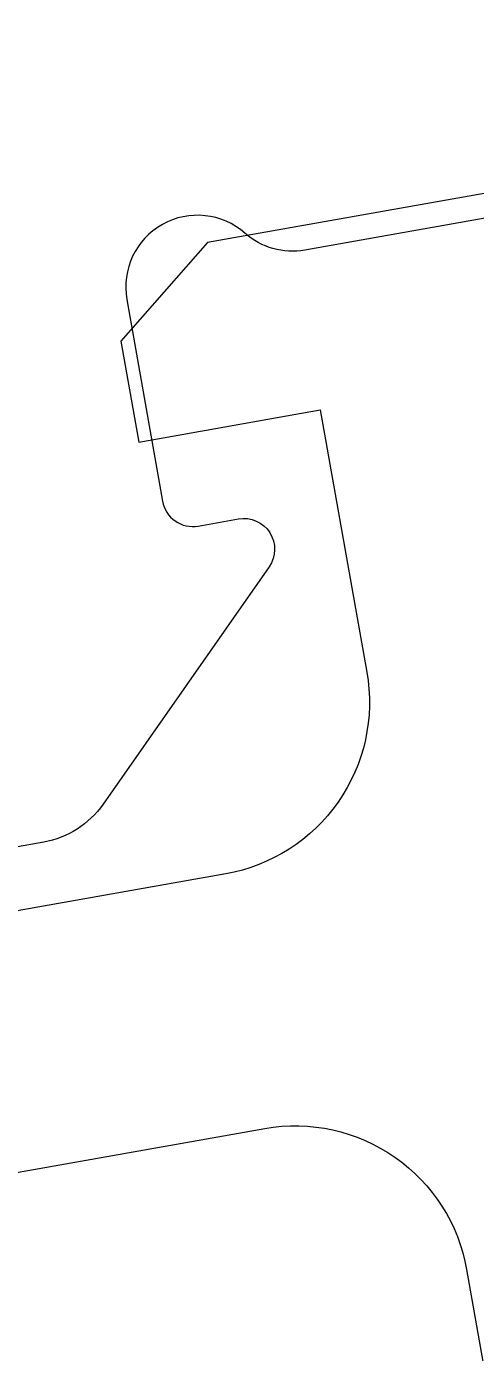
# Model space of a CAD drawing. Header units: millimetres. Extents: x -13407 to 8062823, y -2611 to 109271.
# Drawn here: x 15273.59 to 15276.26, y 50708.68 to 50716.58 of the extents above; entities that cross this region are included whole.
import ezdxf
from ezdxf import colors
from ezdxf.entities.mleader import LeaderData, LeaderLine
from ezdxf.math import Vec2, Vec3

# ---------------------------------------------------------------- set-up
doc = ezdxf.new("R2010")
doc.units = ezdxf.units.MM
for name, color, linetype, lineweight in [('АР_Отметки', 250, 'Continuous', 15), ('АР_Размеры', 175, 'Continuous', 9), ('АР_Сущ Несущая стена', 202, 'Continuous', 30)]:
    doc.layers.add(name, color=color, linetype=linetype, lineweight=lineweight)
doc.styles.add('ISOCPEUR', font='isocpeur.ttf', dxfattribs={"width": 0.7})

# ---------------------------------------------------------------- blocks, each defined once
blk = doc.blocks.new('_DotSmall')
at = {"color": 0, "linetype": 'ByBlock', "const_width": 0.5}
blk.add_lwpolyline([(-0.0625, 0, 1), (0.0625, 0, 1)], format="xyb", close=True, dxfattribs=at)

msp = doc.modelspace()

# ---------------------------------------------------------------- linework, layer by layer
at = {"layer": 'АР_Размеры', "color": 5, "lineweight": 0, "ltscale": 100, "transparency": 33554687}
for points in [[(15279.8749, 50720.3514, 0.164997), (15279.2893, 50716.5186), (15279.3105, 50716.3985, -0.414304), (15278.9648, 50715.9038), (15275.2433, 50715.2442, -0.228696), (15274.8862, 50715.3447, 0.319049), (15274.3948, 50715.3971, 0.319002), (15274.1834, 50714.9505), (15274.3962, 50713.75, 0.4144), (15274.6082, 50713.6018), (15274.8483, 50713.6443, -0.668339), (15275.0301, 50713.3595), (15274.0424, 50711.9462, -0.198883), (15273.6884, 50711.7203), (15269.6067, 50710.9968, -0.198883)], [(15279.8749, 50720.3514, 0.164997), (15279.2893, 50716.5186), (15279.3105, 50716.3985, -0.414304), (15278.9648, 50715.9038), (15275.2433, 50715.2442, -0.228696), (15274.8862, 50715.3447, 0.319049), (15274.3948, 50715.3971, 0.319002), (15274.1834, 50714.9505), (15274.3962, 50713.75, 0.4144), (15274.6082, 50713.6018), (15274.8483, 50713.6443, -0.668339), (15275.0301, 50713.3595), (15274.0424, 50711.9462, -0.198883), (15273.6884, 50711.7203), (15269.6067, 50710.9968, -0.198883)], [(15279.8749, 50720.3514, 0.164997), (15279.2893, 50716.5186), (15279.3105, 50716.3985, -0.414304), (15278.9648, 50715.9038), (15275.2433, 50715.2442, -0.228696), (15274.8862, 50715.3447, 0.319049), (15274.3948, 50715.3971, 0.319002), (15274.1834, 50714.9505), (15274.3962, 50713.75, 0.4144), (15274.6082, 50713.6018), (15274.8483, 50713.6443, -0.668339), (15275.0301, 50713.3595), (15274.0424, 50711.9462, -0.198883), (15273.6884, 50711.7203), (15269.6067, 50710.9968, -0.198883)], [(15279.8749, 50720.3514, 0.164997), (15279.2893, 50716.5186), (15279.3105, 50716.3985, -0.414304), (15278.9648, 50715.9038), (15275.2433, 50715.2442, -0.228696), (15274.8862, 50715.3447, 0.319049), (15274.3948, 50715.3971, 0.319002), (15274.1834, 50714.9505), (15274.3962, 50713.75, 0.4144), (15274.6082, 50713.6018), (15274.8483, 50713.6443, -0.668339), (15275.0301, 50713.3595), (15274.0424, 50711.9462, -0.198883), (15273.6884, 50711.7203), (15269.6067, 50710.9968, -0.198883)], [(15279.8749, 50720.3514, 0.164997), (15279.2893, 50716.5186), (15279.3105, 50716.3985, -0.414304), (15278.9648, 50715.9038), (15275.2433, 50715.2442, -0.228696), (15274.8862, 50715.3447, 0.319049), (15274.3948, 50715.3971, 0.319002), (15274.1834, 50714.9505), (15274.3962, 50713.75, 0.4144), (15274.6082, 50713.6018), (15274.8483, 50713.6443, -0.668339), (15275.0301, 50713.3595), (15274.0424, 50711.9462, -0.198883), (15273.6884, 50711.7203), (15269.6067, 50710.9968, -0.198883)], [(15279.8749, 50720.3514, 0.164997), (15279.2893, 50716.5186), (15279.3105, 50716.3985, -0.414304), (15278.9648, 50715.9038), (15275.2433, 50715.2442, -0.228696), (15274.8862, 50715.3447, 0.319049), (15274.3948, 50715.3971, 0.319002), (15274.1834, 50714.9505), (15274.3962, 50713.75, 0.4144), (15274.6082, 50713.6018), (15274.8483, 50713.6443, -0.668339), (15275.0301, 50713.3595), (15274.0424, 50711.9462, -0.198883), (15273.6884, 50711.7203), (15269.6067, 50710.9968, -0.198883)], [(15279.8749, 50720.3514, 0.164997), (15279.2893, 50716.5186), (15279.3105, 50716.3985, -0.414304), (15278.9648, 50715.9038), (15275.2433, 50715.2442, -0.228696), (15274.8862, 50715.3447, 0.319049), (15274.3948, 50715.3971, 0.319002), (15274.1834, 50714.9505), (15274.3962, 50713.75, 0.4144), (15274.6082, 50713.6018), (15274.8483, 50713.6443, -0.668339), (15275.0301, 50713.3595), (15274.0424, 50711.9462, -0.198883), (15273.6884, 50711.7203), (15269.6067, 50710.9968, -0.198883)], [(15279.8749, 50720.3514, 0.164997), (15279.2893, 50716.5186), (15279.3105, 50716.3985, -0.414304), (15278.9648, 50715.9038), (15275.2433, 50715.2442, -0.228696), (15274.8862, 50715.3447, 0.319049), (15274.3948, 50715.3971, 0.319002), (15274.1834, 50714.9505), (15274.3962, 50713.75, 0.4144), (15274.6082, 50713.6018), (15274.8483, 50713.6443, -0.668339), (15275.0301, 50713.3595), (15274.0424, 50711.9462, -0.198883), (15273.6884, 50711.7203), (15269.6067, 50710.9968, -0.198883)], [(15279.8749, 50720.3514, 0.164997), (15279.2893, 50716.5186), (15279.3105, 50716.3985, -0.414304), (15278.9648, 50715.9038), (15275.2433, 50715.2442, -0.228696), (15274.8862, 50715.3447, 0.319049), (15274.3948, 50715.3971, 0.319002), (15274.1834, 50714.9505), (15274.3962, 50713.75, 0.4144), (15274.6082, 50713.6018), (15274.8483, 50713.6443, -0.668339), (15275.0301, 50713.3595), (15274.0424, 50711.9462, -0.198883), (15273.6884, 50711.7203), (15269.6067, 50710.9968, -0.198883)], [(15279.8749, 50720.3514, 0.164997), (15279.2893, 50716.5186), (15279.3105, 50716.3985, -0.414304), (15278.9648, 50715.9038), (15275.2433, 50715.2442, -0.228696), (15274.8862, 50715.3447, 0.319049), (15274.3948, 50715.3971, 0.319002), (15274.1834, 50714.9505), (15274.3962, 50713.75, 0.4144), (15274.6082, 50713.6018), (15274.8483, 50713.6443, -0.668339), (15275.0301, 50713.3595), (15274.0424, 50711.9462, -0.198883), (15273.6884, 50711.7203), (15269.6067, 50710.9968, -0.198883)], [(15279.8749, 50720.3514, 0.164997), (15279.2893, 50716.5186), (15279.3105, 50716.3985, -0.414304), (15278.9648, 50715.9038), (15275.2433, 50715.2442, -0.228696), (15274.8862, 50715.3447, 0.319049), (15274.3948, 50715.3971, 0.319002), (15274.1834, 50714.9505), (15274.3962, 50713.75, 0.4144), (15274.6082, 50713.6018), (15274.8483, 50713.6443, -0.668339), (15275.0301, 50713.3595), (15274.0424, 50711.9462, -0.198883), (15273.6884, 50711.7203), (15269.6067, 50710.9968, -0.198883)], [(15279.8749, 50720.3514, 0.164997), (15279.2893, 50716.5186), (15279.3105, 50716.3985, -0.414304), (15278.9648, 50715.9038), (15275.2433, 50715.2442, -0.228696), (15274.8862, 50715.3447, 0.319049), (15274.3948, 50715.3971, 0.319002), (15274.1834, 50714.9505), (15274.3962, 50713.75, 0.4144), (15274.6082, 50713.6018), (15274.8483, 50713.6443, -0.668339), (15275.0301, 50713.3595), (15274.0424, 50711.9462, -0.198883), (15273.6884, 50711.7203), (15269.6067, 50710.9968, -0.198883)], [(15279.8749, 50720.3514, 0.164997), (15279.2893, 50716.5186), (15279.3105, 50716.3985, -0.414304), (15278.9648, 50715.9038), (15275.2433, 50715.2442, -0.228696), (15274.8862, 50715.3447, 0.319049), (15274.3948, 50715.3971, 0.319002), (15274.1834, 50714.9505), (15274.3962, 50713.75, 0.4144), (15274.6082, 50713.6018), (15274.8483, 50713.6443, -0.668339), (15275.0301, 50713.3595), (15274.0424, 50711.9462, -0.198883), (15273.6884, 50711.7203), (15269.6067, 50710.9968, -0.198883)], [(15279.8749, 50720.3514, 0.164997), (15279.2893, 50716.5186), (15279.3105, 50716.3985, -0.414304), (15278.9648, 50715.9038), (15275.2433, 50715.2442, -0.228696), (15274.8862, 50715.3447, 0.319049), (15274.3948, 50715.3971, 0.319002), (15274.1834, 50714.9505), (15274.3962, 50713.75, 0.4144), (15274.6082, 50713.6018), (15274.8483, 50713.6443, -0.668339), (15275.0301, 50713.3595), (15274.0424, 50711.9462, -0.198883), (15273.6884, 50711.7203), (15269.6067, 50710.9968, -0.198883)], [(15279.8749, 50720.3514, 0.164997), (15279.2893, 50716.5186), (15279.3105, 50716.3985, -0.414304), (15278.9648, 50715.9038), (15275.2433, 50715.2442, -0.228696), (15274.8862, 50715.3447, 0.319049), (15274.3948, 50715.3971, 0.319002), (15274.1834, 50714.9505), (15274.3962, 50713.75, 0.4144), (15274.6082, 50713.6018), (15274.8483, 50713.6443, -0.668339), (15275.0301, 50713.3595), (15274.0424, 50711.9462, -0.198883), (15273.6884, 50711.7203), (15269.6067, 50710.9968, -0.198883)], [(15279.8749, 50720.3514, 0.164997), (15279.2893, 50716.5186), (15279.3105, 50716.3985, -0.414304), (15278.9648, 50715.9038), (15275.2433, 50715.2442, -0.228696), (15274.8862, 50715.3447, 0.319049), (15274.3948, 50715.3971, 0.319002), (15274.1834, 50714.9505), (15274.3962, 50713.75, 0.4144), (15274.6082, 50713.6018), (15274.8483, 50713.6443, -0.668339), (15275.0301, 50713.3595), (15274.0424, 50711.9462, -0.198883), (15273.6884, 50711.7203), (15269.6067, 50710.9968, -0.198883)], [(15279.8749, 50720.3514, 0.164997), (15279.2893, 50716.5186), (15279.3105, 50716.3985, -0.414304), (15278.9648, 50715.9038), (15275.2433, 50715.2442, -0.228696), (15274.8862, 50715.3447, 0.319049), (15274.3948, 50715.3971, 0.319002), (15274.1834, 50714.9505), (15274.3962, 50713.75, 0.4144), (15274.6082, 50713.6018), (15274.8483, 50713.6443, -0.668339), (15275.0301, 50713.3595), (15274.0424, 50711.9462, -0.198883), (15273.6884, 50711.7203), (15269.6067, 50710.9968, -0.198883)], [(15279.8749, 50720.3514, 0.164997), (15279.2893, 50716.5186), (15279.3105, 50716.3985, -0.414304), (15278.9648, 50715.9038), (15275.2433, 50715.2442, -0.228696), (15274.8862, 50715.3447, 0.319049), (15274.3948, 50715.3971, 0.319002), (15274.1834, 50714.9505), (15274.3962, 50713.75, 0.4144), (15274.6082, 50713.6018), (15274.8483, 50713.6443, -0.668339), (15275.0301, 50713.3595), (15274.0424, 50711.9462, -0.198883), (15273.6884, 50711.7203), (15269.6067, 50710.9968, -0.198883)], [(15279.8749, 50720.3514, 0.164997), (15279.2893, 50716.5186), (15279.3105, 50716.3985, -0.414304), (15278.9648, 50715.9038), (15275.2433, 50715.2442, -0.228696), (15274.8862, 50715.3447, 0.319049), (15274.3948, 50715.3971, 0.319002), (15274.1834, 50714.9505), (15274.3962, 50713.75, 0.4144), (15274.6082, 50713.6018), (15274.8483, 50713.6443, -0.668339), (15275.0301, 50713.3595), (15274.0424, 50711.9462, -0.198883), (15273.6884, 50711.7203), (15269.6067, 50710.9968, -0.198883)], [(15279.8749, 50720.3514, 0.164997), (15279.2893, 50716.5186), (15279.3105, 50716.3985, -0.414304), (15278.9648, 50715.9038), (15275.2433, 50715.2442, -0.228696), (15274.8862, 50715.3447, 0.319049), (15274.3948, 50715.3971, 0.319002), (15274.1834, 50714.9505), (15274.3962, 50713.75, 0.4144), (15274.6082, 50713.6018), (15274.8483, 50713.6443, -0.668339), (15275.0301, 50713.3595), (15274.0424, 50711.9462, -0.198883), (15273.6884, 50711.7203), (15269.6067, 50710.9968, -0.198883)], [(15279.8749, 50720.3514, 0.164997), (15279.2893, 50716.5186), (15279.3105, 50716.3985, -0.414304), (15278.9648, 50715.9038), (15275.2433, 50715.2442, -0.228696), (15274.8862, 50715.3447, 0.319049), (15274.3948, 50715.3971, 0.319002), (15274.1834, 50714.9505), (15274.3962, 50713.75, 0.4144), (15274.6082, 50713.6018), (15274.8483, 50713.6443, -0.668339), (15275.0301, 50713.3595), (15274.0424, 50711.9462, -0.198883), (15273.6884, 50711.7203), (15269.6067, 50710.9968, -0.198883)], [(15279.8749, 50720.3514, 0.164997), (15279.2893, 50716.5186), (15279.3105, 50716.3985, -0.414304), (15278.9648, 50715.9038), (15275.2433, 50715.2442, -0.228696), (15274.8862, 50715.3447, 0.319049), (15274.3948, 50715.3971, 0.319002), (15274.1834, 50714.9505), (15274.3962, 50713.75, 0.4144), (15274.6082, 50713.6018), (15274.8483, 50713.6443, -0.668339), (15275.0301, 50713.3595), (15274.0424, 50711.9462, -0.198883), (15273.6884, 50711.7203), (15269.6067, 50710.9968, -0.198883)], [(15279.8749, 50720.3514, 0.164997), (15279.2893, 50716.5186), (15279.3105, 50716.3985, -0.414304), (15278.9648, 50715.9038), (15275.2433, 50715.2442, -0.228696), (15274.8862, 50715.3447, 0.319049), (15274.3948, 50715.3971, 0.319002), (15274.1834, 50714.9505), (15274.3962, 50713.75, 0.4144), (15274.6082, 50713.6018), (15274.8483, 50713.6443, -0.668339), (15275.0301, 50713.3595), (15274.0424, 50711.9462, -0.198883), (15273.6884, 50711.7203), (15269.6067, 50710.9968, -0.198883)], [(15279.8749, 50720.3514, 0.164997), (15279.2893, 50716.5186), (15279.3105, 50716.3985, -0.414304), (15278.9648, 50715.9038), (15275.2433, 50715.2442, -0.228696), (15274.8862, 50715.3447, 0.319049), (15274.3948, 50715.3971, 0.319002), (15274.1834, 50714.9505), (15274.3962, 50713.75, 0.4144), (15274.6082, 50713.6018), (15274.8483, 50713.6443, -0.668339), (15275.0301, 50713.3595), (15274.0424, 50711.9462, -0.198883), (15273.6884, 50711.7203), (15269.6067, 50710.9968, -0.198883)], [(15279.8749, 50720.3514, 0.164997), (15279.2893, 50716.5186), (15279.3105, 50716.3985, -0.414304), (15278.9648, 50715.9038), (15275.2433, 50715.2442, -0.228696), (15274.8862, 50715.3447, 0.319049), (15274.3948, 50715.3971, 0.319002), (15274.1834, 50714.9505), (15274.3962, 50713.75, 0.4144), (15274.6082, 50713.6018), (15274.8483, 50713.6443, -0.668339), (15275.0301, 50713.3595), (15274.0424, 50711.9462, -0.198883), (15273.6884, 50711.7203), (15269.6067, 50710.9968, -0.198883)], [(15279.8749, 50720.3514, 0.164997), (15279.2893, 50716.5186), (15279.3105, 50716.3985, -0.414304), (15278.9648, 50715.9038), (15275.2433, 50715.2442, -0.228696), (15274.8862, 50715.3447, 0.319049), (15274.3948, 50715.3971, 0.319002), (15274.1834, 50714.9505), (15274.3962, 50713.75, 0.4144), (15274.6082, 50713.6018), (15274.8483, 50713.6443, -0.668339), (15275.0301, 50713.3595), (15274.0424, 50711.9462, -0.198883), (15273.6884, 50711.7203), (15269.6067, 50710.9968, -0.198883)], [(15279.8749, 50720.3514, 0.164997), (15279.2893, 50716.5186), (15279.3105, 50716.3985, -0.414304), (15278.9648, 50715.9038), (15275.2433, 50715.2442, -0.228696), (15274.8862, 50715.3447, 0.319049), (15274.3948, 50715.3971, 0.319002), (15274.1834, 50714.9505), (15274.3962, 50713.75, 0.4144), (15274.6082, 50713.6018), (15274.8483, 50713.6443, -0.668339), (15275.0301, 50713.3595), (15274.0424, 50711.9462, -0.198883), (15273.6884, 50711.7203), (15269.6067, 50710.9968, -0.198883)], [(15279.8749, 50720.3514, 0.164997), (15279.2893, 50716.5186), (15279.3105, 50716.3985, -0.414304), (15278.9648, 50715.9038), (15275.2433, 50715.2442, -0.228696), (15274.8862, 50715.3447, 0.319049), (15274.3948, 50715.3971, 0.319002), (15274.1834, 50714.9505), (15274.3962, 50713.75, 0.4144), (15274.6082, 50713.6018), (15274.8483, 50713.6443, -0.668339), (15275.0301, 50713.3595), (15274.0424, 50711.9462, -0.198883), (15273.6884, 50711.7203), (15269.6067, 50710.9968, -0.198883)], [(15279.8749, 50720.3514, 0.164997), (15279.2893, 50716.5186), (15279.3105, 50716.3985, -0.414304), (15278.9648, 50715.9038), (15275.2433, 50715.2442, -0.228696), (15274.8862, 50715.3447, 0.319049), (15274.3948, 50715.3971, 0.319002), (15274.1834, 50714.9505), (15274.3962, 50713.75, 0.4144), (15274.6082, 50713.6018), (15274.8483, 50713.6443, -0.668339), (15275.0301, 50713.3595), (15274.0424, 50711.9462, -0.198883), (15273.6884, 50711.7203), (15269.6067, 50710.9968, -0.198883)], [(15279.8749, 50720.3514, 0.164997), (15279.2893, 50716.5186), (15279.3105, 50716.3985, -0.414304), (15278.9648, 50715.9038), (15275.2433, 50715.2442, -0.228696), (15274.8862, 50715.3447, 0.319049), (15274.3948, 50715.3971, 0.319002), (15274.1834, 50714.9505), (15274.3962, 50713.75, 0.4144), (15274.6082, 50713.6018), (15274.8483, 50713.6443, -0.668339), (15275.0301, 50713.3595), (15274.0424, 50711.9462, -0.198883), (15273.6884, 50711.7203), (15269.6067, 50710.9968, -0.198883)], [(15279.8749, 50720.3514, 0.164997), (15279.2893, 50716.5186), (15279.3105, 50716.3985, -0.414304), (15278.9648, 50715.9038), (15275.2433, 50715.2442, -0.228696), (15274.8862, 50715.3447, 0.319049), (15274.3948, 50715.3971, 0.319002), (15274.1834, 50714.9505), (15274.3962, 50713.75, 0.4144), (15274.6082, 50713.6018), (15274.8483, 50713.6443, -0.668339), (15275.0301, 50713.3595), (15274.0424, 50711.9462, -0.198883), (15273.6884, 50711.7203), (15269.6067, 50710.9968, -0.198883)], [(15279.8749, 50720.3514, 0.164997), (15279.2893, 50716.5186), (15279.3105, 50716.3985, -0.414304), (15278.9648, 50715.9038), (15275.2433, 50715.2442, -0.228696), (15274.8862, 50715.3447, 0.319049), (15274.3948, 50715.3971, 0.319002), (15274.1834, 50714.9505), (15274.3962, 50713.75, 0.4144), (15274.6082, 50713.6018), (15274.8483, 50713.6443, -0.668339), (15275.0301, 50713.3595), (15274.0424, 50711.9462, -0.198883), (15273.6884, 50711.7203), (15269.6067, 50710.9968, -0.198883)], [(15279.8749, 50720.3514, 0.164997), (15279.2893, 50716.5186), (15279.3105, 50716.3985, -0.414304), (15278.9648, 50715.9038), (15275.2433, 50715.2442, -0.228696), (15274.8862, 50715.3447, 0.319049), (15274.3948, 50715.3971, 0.319002), (15274.1834, 50714.9505), (15274.3962, 50713.75, 0.4144), (15274.6082, 50713.6018), (15274.8483, 50713.6443, -0.668339), (15275.0301, 50713.3595), (15274.0424, 50711.9462, -0.198883), (15273.6884, 50711.7203), (15269.6067, 50710.9968, -0.198883)], [(15279.8749, 50720.3514, 0.164997), (15279.2893, 50716.5186), (15279.3105, 50716.3985, -0.414304), (15278.9648, 50715.9038), (15275.2433, 50715.2442, -0.228696), (15274.8862, 50715.3447, 0.319049), (15274.3948, 50715.3971, 0.319002), (15274.1834, 50714.9505), (15274.3962, 50713.75, 0.4144), (15274.6082, 50713.6018), (15274.8483, 50713.6443, -0.668339), (15275.0301, 50713.3595), (15274.0424, 50711.9462, -0.198883), (15273.6884, 50711.7203), (15269.6067, 50710.9968, -0.198883)], [(15279.8749, 50720.3514, 0.164997), (15279.2893, 50716.5186), (15279.3105, 50716.3985, -0.414304), (15278.9648, 50715.9038), (15275.2433, 50715.2442, -0.228696), (15274.8862, 50715.3447, 0.319049), (15274.3948, 50715.3971, 0.319002), (15274.1834, 50714.9505), (15274.3962, 50713.75, 0.4144), (15274.6082, 50713.6018), (15274.8483, 50713.6443, -0.668339), (15275.0301, 50713.3595), (15274.0424, 50711.9462, -0.198883), (15273.6884, 50711.7203), (15269.6067, 50710.9968, -0.198883)], [(15279.8749, 50720.3514, 0.164997), (15279.2893, 50716.5186), (15279.3105, 50716.3985, -0.414304), (15278.9648, 50715.9038), (15275.2433, 50715.2442, -0.228696), (15274.8862, 50715.3447, 0.319049), (15274.3948, 50715.3971, 0.319002), (15274.1834, 50714.9505), (15274.3962, 50713.75, 0.4144), (15274.6082, 50713.6018), (15274.8483, 50713.6443, -0.668339), (15275.0301, 50713.3595), (15274.0424, 50711.9462, -0.198883), (15273.6884, 50711.7203), (15269.6067, 50710.9968, -0.198883)], [(15279.8749, 50720.3514, 0.164997), (15279.2893, 50716.5186), (15279.3105, 50716.3985, -0.414304), (15278.9648, 50715.9038), (15275.2433, 50715.2442, -0.228696), (15274.8862, 50715.3447, 0.319049), (15274.3948, 50715.3971, 0.319002), (15274.1834, 50714.9505), (15274.3962, 50713.75, 0.4144), (15274.6082, 50713.6018), (15274.8483, 50713.6443, -0.668339), (15275.0301, 50713.3595), (15274.0424, 50711.9462, -0.198883), (15273.6884, 50711.7203), (15269.6067, 50710.9968, -0.198883)], [(15279.8749, 50720.3514, 0.164997), (15279.2893, 50716.5186), (15279.3105, 50716.3985, -0.414304), (15278.9648, 50715.9038), (15275.2433, 50715.2442, -0.228696), (15274.8862, 50715.3447, 0.319049), (15274.3948, 50715.3971, 0.319002), (15274.1834, 50714.9505), (15274.3962, 50713.75, 0.4144), (15274.6082, 50713.6018), (15274.8483, 50713.6443, -0.668339), (15275.0301, 50713.3595), (15274.0424, 50711.9462, -0.198883), (15273.6884, 50711.7203), (15269.6067, 50710.9968, -0.198883)], [(15279.8749, 50720.3514, 0.164997), (15279.2893, 50716.5186), (15279.3105, 50716.3985, -0.414304), (15278.9648, 50715.9038), (15275.2433, 50715.2442, -0.228696), (15274.8862, 50715.3447, 0.319049), (15274.3948, 50715.3971, 0.319002), (15274.1834, 50714.9505), (15274.3962, 50713.75, 0.4144), (15274.6082, 50713.6018), (15274.8483, 50713.6443, -0.668339), (15275.0301, 50713.3595), (15274.0424, 50711.9462, -0.198883), (15273.6884, 50711.7203), (15269.6067, 50710.9968, -0.198883)], [(15279.8749, 50720.3514, 0.164997), (15279.2893, 50716.5186), (15279.3105, 50716.3985, -0.414304), (15278.9648, 50715.9038), (15275.2433, 50715.2442, -0.228696), (15274.8862, 50715.3447, 0.319049), (15274.3948, 50715.3971, 0.319002), (15274.1834, 50714.9505), (15274.3962, 50713.75, 0.4144), (15274.6082, 50713.6018), (15274.8483, 50713.6443, -0.668339), (15275.0301, 50713.3595), (15274.0424, 50711.9462, -0.198883), (15273.6884, 50711.7203), (15269.6067, 50710.9968, -0.198883)], [(15279.8749, 50720.3514, 0.164997), (15279.2893, 50716.5186), (15279.3105, 50716.3985, -0.414304), (15278.9648, 50715.9038), (15275.2433, 50715.2442, -0.228696), (15274.8862, 50715.3447, 0.319049), (15274.3948, 50715.3971, 0.319002), (15274.1834, 50714.9505), (15274.3962, 50713.75, 0.4144), (15274.6082, 50713.6018), (15274.8483, 50713.6443, -0.668339), (15275.0301, 50713.3595), (15274.0424, 50711.9462, -0.198883), (15273.6884, 50711.7203), (15269.6067, 50710.9968, -0.198883)], [(15279.8749, 50720.3514, 0.164997), (15279.2893, 50716.5186), (15279.3105, 50716.3985, -0.414304), (15278.9648, 50715.9038), (15275.2433, 50715.2442, -0.228696), (15274.8862, 50715.3447, 0.319049), (15274.3948, 50715.3971, 0.319002), (15274.1834, 50714.9505), (15274.3962, 50713.75, 0.4144), (15274.6082, 50713.6018), (15274.8483, 50713.6443, -0.668339), (15275.0301, 50713.3595), (15274.0424, 50711.9462, -0.198883), (15273.6884, 50711.7203), (15269.6067, 50710.9968, -0.198883)], [(15279.8749, 50720.3514, 0.164997), (15279.2893, 50716.5186), (15279.3105, 50716.3985, -0.414304), (15278.9648, 50715.9038), (15275.2433, 50715.2442, -0.228696), (15274.8862, 50715.3447, 0.319049), (15274.3948, 50715.3971, 0.319002), (15274.1834, 50714.9505), (15274.3962, 50713.75, 0.4144), (15274.6082, 50713.6018), (15274.8483, 50713.6443, -0.668339), (15275.0301, 50713.3595), (15274.0424, 50711.9462, -0.198883), (15273.6884, 50711.7203), (15269.6067, 50710.9968, -0.198883)], [(15279.8749, 50720.3514, 0.164997), (15279.2893, 50716.5186), (15279.3105, 50716.3985, -0.414304), (15278.9648, 50715.9038), (15275.2433, 50715.2442, -0.228696), (15274.8862, 50715.3447, 0.319049), (15274.3948, 50715.3971, 0.319002), (15274.1834, 50714.9505), (15274.3962, 50713.75, 0.4144), (15274.6082, 50713.6018), (15274.8483, 50713.6443, -0.668339), (15275.0301, 50713.3595), (15274.0424, 50711.9462, -0.198883), (15273.6884, 50711.7203), (15269.6067, 50710.9968, -0.198883)], [(15267.6815, 50708.7178), (15275.0046, 50710.0157, -0.414326), (15276.206, 50709.1761), (15276.8656, 50705.4545, 0.827043), (15277.9433, 50705.44), (15278.8368, 50710.1798, 0.249629), (15278.6908, 50710.6743), (15277.8003, 50711.5071, -0.267349), (15277.5407, 50712.5083), (15278.3719, 50715.5035, 0.551224), (15278.0249, 50715.8846), (15274.6634, 50715.2888), (15274.1483, 50714.7022), (15274.2546, 50714.1019), (15275.3351, 50714.2934), (15275.6117, 50712.7328, -0.414326), (15274.7721, 50711.5314), (15268.1693, 50710.3611, -0.414362)], [(15267.6815, 50708.7178), (15275.0046, 50710.0157, -0.414326), (15276.206, 50709.1761), (15276.8656, 50705.4545, 0.827043), (15277.9433, 50705.44), (15278.8368, 50710.1798, 0.249629), (15278.6908, 50710.6743), (15277.8003, 50711.5071, -0.267349), (15277.5407, 50712.5083), (15278.3719, 50715.5035, 0.551224), (15278.0249, 50715.8846), (15274.6634, 50715.2888), (15274.1483, 50714.7022), (15274.2546, 50714.1019), (15275.3351, 50714.2934), (15275.6117, 50712.7328, -0.414326), (15274.7721, 50711.5314), (15268.1693, 50710.3611, -0.414362)], [(15267.6815, 50708.7178), (15275.0046, 50710.0157, -0.414326), (15276.206, 50709.1761), (15276.8656, 50705.4545, 0.827043), (15277.9433, 50705.44), (15278.8368, 50710.1798, 0.249629), (15278.6908, 50710.6743), (15277.8003, 50711.5071, -0.267349), (15277.5407, 50712.5083), (15278.3719, 50715.5035, 0.551224), (15278.0249, 50715.8846), (15274.6634, 50715.2888), (15274.1483, 50714.7022), (15274.2546, 50714.1019), (15275.3351, 50714.2934), (15275.6117, 50712.7328, -0.414326), (15274.7721, 50711.5314), (15268.1693, 50710.3611, -0.414362)], [(15267.6815, 50708.7178), (15275.0046, 50710.0157, -0.414326), (15276.206, 50709.1761), (15276.8656, 50705.4545, 0.827043), (15277.9433, 50705.44), (15278.8368, 50710.1798, 0.249629), (15278.6908, 50710.6743), (15277.8003, 50711.5071, -0.267349), (15277.5407, 50712.5083), (15278.3719, 50715.5035, 0.551224), (15278.0249, 50715.8846), (15274.6634, 50715.2888), (15274.1483, 50714.7022), (15274.2546, 50714.1019), (15275.3351, 50714.2934), (15275.6117, 50712.7328, -0.414326), (15274.7721, 50711.5314), (15268.1693, 50710.3611, -0.414362)], [(15267.6815, 50708.7178), (15275.0046, 50710.0157, -0.414326), (15276.206, 50709.1761), (15276.8656, 50705.4545, 0.827043), (15277.9433, 50705.44), (15278.8368, 50710.1798, 0.249629), (15278.6908, 50710.6743), (15277.8003, 50711.5071, -0.267349), (15277.5407, 50712.5083), (15278.3719, 50715.5035, 0.551224), (15278.0249, 50715.8846), (15274.6634, 50715.2888), (15274.1483, 50714.7022), (15274.2546, 50714.1019), (15275.3351, 50714.2934), (15275.6117, 50712.7328, -0.414326), (15274.7721, 50711.5314), (15268.1693, 50710.3611, -0.414362)], [(15267.6815, 50708.7178), (15275.0046, 50710.0157, -0.414326), (15276.206, 50709.1761), (15276.8656, 50705.4545, 0.827043), (15277.9433, 50705.44), (15278.8368, 50710.1798, 0.249629), (15278.6908, 50710.6743), (15277.8003, 50711.5071, -0.267349), (15277.5407, 50712.5083), (15278.3719, 50715.5035, 0.551224), (15278.0249, 50715.8846), (15274.6634, 50715.2888), (15274.1483, 50714.7022), (15274.2546, 50714.1019), (15275.3351, 50714.2934), (15275.6117, 50712.7328, -0.414326), (15274.7721, 50711.5314), (15268.1693, 50710.3611, -0.414362)], [(15267.6815, 50708.7178), (15275.0046, 50710.0157, -0.414326), (15276.206, 50709.1761), (15276.8656, 50705.4545, 0.827043), (15277.9433, 50705.44), (15278.8368, 50710.1798, 0.249629), (15278.6908, 50710.6743), (15277.8003, 50711.5071, -0.267349), (15277.5407, 50712.5083), (15278.3719, 50715.5035, 0.551224), (15278.0249, 50715.8846), (15274.6634, 50715.2888), (15274.1483, 50714.7022), (15274.2546, 50714.1019), (15275.3351, 50714.2934), (15275.6117, 50712.7328, -0.414326), (15274.7721, 50711.5314), (15268.1693, 50710.3611, -0.414362)], [(15267.6815, 50708.7178), (15275.0046, 50710.0157, -0.414326), (15276.206, 50709.1761), (15276.8656, 50705.4545, 0.827043), (15277.9433, 50705.44), (15278.8368, 50710.1798, 0.249629), (15278.6908, 50710.6743), (15277.8003, 50711.5071, -0.267349), (15277.5407, 50712.5083), (15278.3719, 50715.5035, 0.551224), (15278.0249, 50715.8846), (15274.6634, 50715.2888), (15274.1483, 50714.7022), (15274.2546, 50714.1019), (15275.3351, 50714.2934), (15275.6117, 50712.7328, -0.414326), (15274.7721, 50711.5314), (15268.1693, 50710.3611, -0.414362)], [(15267.6815, 50708.7178), (15275.0046, 50710.0157, -0.414326), (15276.206, 50709.1761), (15276.8656, 50705.4545, 0.827043), (15277.9433, 50705.44), (15278.8368, 50710.1798, 0.249629), (15278.6908, 50710.6743), (15277.8003, 50711.5071, -0.267349), (15277.5407, 50712.5083), (15278.3719, 50715.5035, 0.551224), (15278.0249, 50715.8846), (15274.6634, 50715.2888), (15274.1483, 50714.7022), (15274.2546, 50714.1019), (15275.3351, 50714.2934), (15275.6117, 50712.7328, -0.414326), (15274.7721, 50711.5314), (15268.1693, 50710.3611, -0.414362)], [(15267.6815, 50708.7178), (15275.0046, 50710.0157, -0.414326), (15276.206, 50709.1761), (15276.8656, 50705.4545, 0.827043), (15277.9433, 50705.44), (15278.8368, 50710.1798, 0.249629), (15278.6908, 50710.6743), (15277.8003, 50711.5071, -0.267349), (15277.5407, 50712.5083), (15278.3719, 50715.5035, 0.551224), (15278.0249, 50715.8846), (15274.6634, 50715.2888), (15274.1483, 50714.7022), (15274.2546, 50714.1019), (15275.3351, 50714.2934), (15275.6117, 50712.7328, -0.414326), (15274.7721, 50711.5314), (15268.1693, 50710.3611, -0.414362)], [(15267.6815, 50708.7178), (15275.0046, 50710.0157, -0.414326), (15276.206, 50709.1761), (15276.8656, 50705.4545, 0.827043), (15277.9433, 50705.44), (15278.8368, 50710.1798, 0.249629), (15278.6908, 50710.6743), (15277.8003, 50711.5071, -0.267349), (15277.5407, 50712.5083), (15278.3719, 50715.5035, 0.551224), (15278.0249, 50715.8846), (15274.6634, 50715.2888), (15274.1483, 50714.7022), (15274.2546, 50714.1019), (15275.3351, 50714.2934), (15275.6117, 50712.7328, -0.414326), (15274.7721, 50711.5314), (15268.1693, 50710.3611, -0.414362)], [(15267.6815, 50708.7178), (15275.0046, 50710.0157, -0.414326), (15276.206, 50709.1761), (15276.8656, 50705.4545, 0.827043), (15277.9433, 50705.44), (15278.8368, 50710.1798, 0.249629), (15278.6908, 50710.6743), (15277.8003, 50711.5071, -0.267349), (15277.5407, 50712.5083), (15278.3719, 50715.5035, 0.551224), (15278.0249, 50715.8846), (15274.6634, 50715.2888), (15274.1483, 50714.7022), (15274.2546, 50714.1019), (15275.3351, 50714.2934), (15275.6117, 50712.7328, -0.414326), (15274.7721, 50711.5314), (15268.1693, 50710.3611, -0.414362)], [(15267.6815, 50708.7178), (15275.0046, 50710.0157, -0.414326), (15276.206, 50709.1761), (15276.8656, 50705.4545, 0.827043), (15277.9433, 50705.44), (15278.8368, 50710.1798, 0.249629), (15278.6908, 50710.6743), (15277.8003, 50711.5071, -0.267349), (15277.5407, 50712.5083), (15278.3719, 50715.5035, 0.551224), (15278.0249, 50715.8846), (15274.6634, 50715.2888), (15274.1483, 50714.7022), (15274.2546, 50714.1019), (15275.3351, 50714.2934), (15275.6117, 50712.7328, -0.414326), (15274.7721, 50711.5314), (15268.1693, 50710.3611, -0.414362)], [(15267.6815, 50708.7178), (15275.0046, 50710.0157, -0.414326), (15276.206, 50709.1761), (15276.8656, 50705.4545, 0.827043), (15277.9433, 50705.44), (15278.8368, 50710.1798, 0.249629), (15278.6908, 50710.6743), (15277.8003, 50711.5071, -0.267349), (15277.5407, 50712.5083), (15278.3719, 50715.5035, 0.551224), (15278.0249, 50715.8846), (15274.6634, 50715.2888), (15274.1483, 50714.7022), (15274.2546, 50714.1019), (15275.3351, 50714.2934), (15275.6117, 50712.7328, -0.414326), (15274.7721, 50711.5314), (15268.1693, 50710.3611, -0.414362)], [(15267.6815, 50708.7178), (15275.0046, 50710.0157, -0.414326), (15276.206, 50709.1761), (15276.8656, 50705.4545, 0.827043), (15277.9433, 50705.44), (15278.8368, 50710.1798, 0.249629), (15278.6908, 50710.6743), (15277.8003, 50711.5071, -0.267349), (15277.5407, 50712.5083), (15278.3719, 50715.5035, 0.551224), (15278.0249, 50715.8846), (15274.6634, 50715.2888), (15274.1483, 50714.7022), (15274.2546, 50714.1019), (15275.3351, 50714.2934), (15275.6117, 50712.7328, -0.414326), (15274.7721, 50711.5314), (15268.1693, 50710.3611, -0.414362)], [(15267.6815, 50708.7178), (15275.0046, 50710.0157, -0.414326), (15276.206, 50709.1761), (15276.8656, 50705.4545, 0.827043), (15277.9433, 50705.44), (15278.8368, 50710.1798, 0.249629), (15278.6908, 50710.6743), (15277.8003, 50711.5071, -0.267349), (15277.5407, 50712.5083), (15278.3719, 50715.5035, 0.551224), (15278.0249, 50715.8846), (15274.6634, 50715.2888), (15274.1483, 50714.7022), (15274.2546, 50714.1019), (15275.3351, 50714.2934), (15275.6117, 50712.7328, -0.414326), (15274.7721, 50711.5314), (15268.1693, 50710.3611, -0.414362)], [(15267.6815, 50708.7178), (15275.0046, 50710.0157, -0.414326), (15276.206, 50709.1761), (15276.8656, 50705.4545, 0.827043), (15277.9433, 50705.44), (15278.8368, 50710.1798, 0.249629), (15278.6908, 50710.6743), (15277.8003, 50711.5071, -0.267349), (15277.5407, 50712.5083), (15278.3719, 50715.5035, 0.551224), (15278.0249, 50715.8846), (15274.6634, 50715.2888), (15274.1483, 50714.7022), (15274.2546, 50714.1019), (15275.3351, 50714.2934), (15275.6117, 50712.7328, -0.414326), (15274.7721, 50711.5314), (15268.1693, 50710.3611, -0.414362)], [(15267.6815, 50708.7178), (15275.0046, 50710.0157, -0.414326), (15276.206, 50709.1761), (15276.8656, 50705.4545, 0.827043), (15277.9433, 50705.44), (15278.8368, 50710.1798, 0.249629), (15278.6908, 50710.6743), (15277.8003, 50711.5071, -0.267349), (15277.5407, 50712.5083), (15278.3719, 50715.5035, 0.551224), (15278.0249, 50715.8846), (15274.6634, 50715.2888), (15274.1483, 50714.7022), (15274.2546, 50714.1019), (15275.3351, 50714.2934), (15275.6117, 50712.7328, -0.414326), (15274.7721, 50711.5314), (15268.1693, 50710.3611, -0.414362)], [(15267.6815, 50708.7178), (15275.0046, 50710.0157, -0.414326), (15276.206, 50709.1761), (15276.8656, 50705.4545, 0.827043), (15277.9433, 50705.44), (15278.8368, 50710.1798, 0.249629), (15278.6908, 50710.6743), (15277.8003, 50711.5071, -0.267349), (15277.5407, 50712.5083), (15278.3719, 50715.5035, 0.551224), (15278.0249, 50715.8846), (15274.6634, 50715.2888), (15274.1483, 50714.7022), (15274.2546, 50714.1019), (15275.3351, 50714.2934), (15275.6117, 50712.7328, -0.414326), (15274.7721, 50711.5314), (15268.1693, 50710.3611, -0.414362)], [(15267.6815, 50708.7178), (15275.0046, 50710.0157, -0.414326), (15276.206, 50709.1761), (15276.8656, 50705.4545, 0.827043), (15277.9433, 50705.44), (15278.8368, 50710.1798, 0.249629), (15278.6908, 50710.6743), (15277.8003, 50711.5071, -0.267349), (15277.5407, 50712.5083), (15278.3719, 50715.5035, 0.551224), (15278.0249, 50715.8846), (15274.6634, 50715.2888), (15274.1483, 50714.7022), (15274.2546, 50714.1019), (15275.3351, 50714.2934), (15275.6117, 50712.7328, -0.414326), (15274.7721, 50711.5314), (15268.1693, 50710.3611, -0.414362)], [(15267.6815, 50708.7178), (15275.0046, 50710.0157, -0.414326), (15276.206, 50709.1761), (15276.8656, 50705.4545, 0.827043), (15277.9433, 50705.44), (15278.8368, 50710.1798, 0.249629), (15278.6908, 50710.6743), (15277.8003, 50711.5071, -0.267349), (15277.5407, 50712.5083), (15278.3719, 50715.5035, 0.551224), (15278.0249, 50715.8846), (15274.6634, 50715.2888), (15274.1483, 50714.7022), (15274.2546, 50714.1019), (15275.3351, 50714.2934), (15275.6117, 50712.7328, -0.414326), (15274.7721, 50711.5314), (15268.1693, 50710.3611, -0.414362)], [(15267.6815, 50708.7178), (15275.0046, 50710.0157, -0.414326), (15276.206, 50709.1761), (15276.8656, 50705.4545, 0.827043), (15277.9433, 50705.44), (15278.8368, 50710.1798, 0.249629), (15278.6908, 50710.6743), (15277.8003, 50711.5071, -0.267349), (15277.5407, 50712.5083), (15278.3719, 50715.5035, 0.551224), (15278.0249, 50715.8846), (15274.6634, 50715.2888), (15274.1483, 50714.7022), (15274.2546, 50714.1019), (15275.3351, 50714.2934), (15275.6117, 50712.7328, -0.414326), (15274.7721, 50711.5314), (15268.1693, 50710.3611, -0.414362)], [(15267.6815, 50708.7178), (15275.0046, 50710.0157, -0.414326), (15276.206, 50709.1761), (15276.8656, 50705.4545, 0.827043), (15277.9433, 50705.44), (15278.8368, 50710.1798, 0.249629), (15278.6908, 50710.6743), (15277.8003, 50711.5071, -0.267349), (15277.5407, 50712.5083), (15278.3719, 50715.5035, 0.551224), (15278.0249, 50715.8846), (15274.6634, 50715.2888), (15274.1483, 50714.7022), (15274.2546, 50714.1019), (15275.3351, 50714.2934), (15275.6117, 50712.7328, -0.414326), (15274.7721, 50711.5314), (15268.1693, 50710.3611, -0.414362)], [(15267.6815, 50708.7178), (15275.0046, 50710.0157, -0.414326), (15276.206, 50709.1761), (15276.8656, 50705.4545, 0.827043), (15277.9433, 50705.44), (15278.8368, 50710.1798, 0.249629), (15278.6908, 50710.6743), (15277.8003, 50711.5071, -0.267349), (15277.5407, 50712.5083), (15278.3719, 50715.5035, 0.551224), (15278.0249, 50715.8846), (15274.6634, 50715.2888), (15274.1483, 50714.7022), (15274.2546, 50714.1019), (15275.3351, 50714.2934), (15275.6117, 50712.7328, -0.414326), (15274.7721, 50711.5314), (15268.1693, 50710.3611, -0.414362)], [(15267.6815, 50708.7178), (15275.0046, 50710.0157, -0.414326), (15276.206, 50709.1761), (15276.8656, 50705.4545, 0.827043), (15277.9433, 50705.44), (15278.8368, 50710.1798, 0.249629), (15278.6908, 50710.6743), (15277.8003, 50711.5071, -0.267349), (15277.5407, 50712.5083), (15278.3719, 50715.5035, 0.551224), (15278.0249, 50715.8846), (15274.6634, 50715.2888), (15274.1483, 50714.7022), (15274.2546, 50714.1019), (15275.3351, 50714.2934), (15275.6117, 50712.7328, -0.414326), (15274.7721, 50711.5314), (15268.1693, 50710.3611, -0.414362)], [(15267.6815, 50708.7178), (15275.0046, 50710.0157, -0.414326), (15276.206, 50709.1761), (15276.8656, 50705.4545, 0.827043), (15277.9433, 50705.44), (15278.8368, 50710.1798, 0.249629), (15278.6908, 50710.6743), (15277.8003, 50711.5071, -0.267349), (15277.5407, 50712.5083), (15278.3719, 50715.5035, 0.551224), (15278.0249, 50715.8846), (15274.6634, 50715.2888), (15274.1483, 50714.7022), (15274.2546, 50714.1019), (15275.3351, 50714.2934), (15275.6117, 50712.7328, -0.414326), (15274.7721, 50711.5314), (15268.1693, 50710.3611, -0.414362)], [(15267.6815, 50708.7178), (15275.0046, 50710.0157, -0.414326), (15276.206, 50709.1761), (15276.8656, 50705.4545, 0.827043), (15277.9433, 50705.44), (15278.8368, 50710.1798, 0.249629), (15278.6908, 50710.6743), (15277.8003, 50711.5071, -0.267349), (15277.5407, 50712.5083), (15278.3719, 50715.5035, 0.551224), (15278.0249, 50715.8846), (15274.6634, 50715.2888), (15274.1483, 50714.7022), (15274.2546, 50714.1019), (15275.3351, 50714.2934), (15275.6117, 50712.7328, -0.414326), (15274.7721, 50711.5314), (15268.1693, 50710.3611, -0.414362)], [(15267.6815, 50708.7178), (15275.0046, 50710.0157, -0.414326), (15276.206, 50709.1761), (15276.8656, 50705.4545, 0.827043), (15277.9433, 50705.44), (15278.8368, 50710.1798, 0.249629), (15278.6908, 50710.6743), (15277.8003, 50711.5071, -0.267349), (15277.5407, 50712.5083), (15278.3719, 50715.5035, 0.551224), (15278.0249, 50715.8846), (15274.6634, 50715.2888), (15274.1483, 50714.7022), (15274.2546, 50714.1019), (15275.3351, 50714.2934), (15275.6117, 50712.7328, -0.414326), (15274.7721, 50711.5314), (15268.1693, 50710.3611, -0.414362)], [(15267.6815, 50708.7178), (15275.0046, 50710.0157, -0.414326), (15276.206, 50709.1761), (15276.8656, 50705.4545, 0.827043), (15277.9433, 50705.44), (15278.8368, 50710.1798, 0.249629), (15278.6908, 50710.6743), (15277.8003, 50711.5071, -0.267349), (15277.5407, 50712.5083), (15278.3719, 50715.5035, 0.551224), (15278.0249, 50715.8846), (15274.6634, 50715.2888), (15274.1483, 50714.7022), (15274.2546, 50714.1019), (15275.3351, 50714.2934), (15275.6117, 50712.7328, -0.414326), (15274.7721, 50711.5314), (15268.1693, 50710.3611, -0.414362)], [(15267.6815, 50708.7178), (15275.0046, 50710.0157, -0.414326), (15276.206, 50709.1761), (15276.8656, 50705.4545, 0.827043), (15277.9433, 50705.44), (15278.8368, 50710.1798, 0.249629), (15278.6908, 50710.6743), (15277.8003, 50711.5071, -0.267349), (15277.5407, 50712.5083), (15278.3719, 50715.5035, 0.551224), (15278.0249, 50715.8846), (15274.6634, 50715.2888), (15274.1483, 50714.7022), (15274.2546, 50714.1019), (15275.3351, 50714.2934), (15275.6117, 50712.7328, -0.414326), (15274.7721, 50711.5314), (15268.1693, 50710.3611, -0.414362)], [(15267.6815, 50708.7178), (15275.0046, 50710.0157, -0.414326), (15276.206, 50709.1761), (15276.8656, 50705.4545, 0.827043), (15277.9433, 50705.44), (15278.8368, 50710.1798, 0.249629), (15278.6908, 50710.6743), (15277.8003, 50711.5071, -0.267349), (15277.5407, 50712.5083), (15278.3719, 50715.5035, 0.551224), (15278.0249, 50715.8846), (15274.6634, 50715.2888), (15274.1483, 50714.7022), (15274.2546, 50714.1019), (15275.3351, 50714.2934), (15275.6117, 50712.7328, -0.414326), (15274.7721, 50711.5314), (15268.1693, 50710.3611, -0.414362)], [(15267.6815, 50708.7178), (15275.0046, 50710.0157, -0.414326), (15276.206, 50709.1761), (15276.8656, 50705.4545, 0.827043), (15277.9433, 50705.44), (15278.8368, 50710.1798, 0.249629), (15278.6908, 50710.6743), (15277.8003, 50711.5071, -0.267349), (15277.5407, 50712.5083), (15278.3719, 50715.5035, 0.551224), (15278.0249, 50715.8846), (15274.6634, 50715.2888), (15274.1483, 50714.7022), (15274.2546, 50714.1019), (15275.3351, 50714.2934), (15275.6117, 50712.7328, -0.414326), (15274.7721, 50711.5314), (15268.1693, 50710.3611, -0.414362)], [(15267.6815, 50708.7178), (15275.0046, 50710.0157, -0.414326), (15276.206, 50709.1761), (15276.8656, 50705.4545, 0.827043), (15277.9433, 50705.44), (15278.8368, 50710.1798, 0.249629), (15278.6908, 50710.6743), (15277.8003, 50711.5071, -0.267349), (15277.5407, 50712.5083), (15278.3719, 50715.5035, 0.551224), (15278.0249, 50715.8846), (15274.6634, 50715.2888), (15274.1483, 50714.7022), (15274.2546, 50714.1019), (15275.3351, 50714.2934), (15275.6117, 50712.7328, -0.414326), (15274.7721, 50711.5314), (15268.1693, 50710.3611, -0.414362)], [(15267.6815, 50708.7178), (15275.0046, 50710.0157, -0.414326), (15276.206, 50709.1761), (15276.8656, 50705.4545, 0.827043), (15277.9433, 50705.44), (15278.8368, 50710.1798, 0.249629), (15278.6908, 50710.6743), (15277.8003, 50711.5071, -0.267349), (15277.5407, 50712.5083), (15278.3719, 50715.5035, 0.551224), (15278.0249, 50715.8846), (15274.6634, 50715.2888), (15274.1483, 50714.7022), (15274.2546, 50714.1019), (15275.3351, 50714.2934), (15275.6117, 50712.7328, -0.414326), (15274.7721, 50711.5314), (15268.1693, 50710.3611, -0.414362)], [(15267.6815, 50708.7178), (15275.0046, 50710.0157, -0.414326), (15276.206, 50709.1761), (15276.8656, 50705.4545, 0.827043), (15277.9433, 50705.44), (15278.8368, 50710.1798, 0.249629), (15278.6908, 50710.6743), (15277.8003, 50711.5071, -0.267349), (15277.5407, 50712.5083), (15278.3719, 50715.5035, 0.551224), (15278.0249, 50715.8846), (15274.6634, 50715.2888), (15274.1483, 50714.7022), (15274.2546, 50714.1019), (15275.3351, 50714.2934), (15275.6117, 50712.7328, -0.414326), (15274.7721, 50711.5314), (15268.1693, 50710.3611, -0.414362)], [(15267.6815, 50708.7178), (15275.0046, 50710.0157, -0.414326), (15276.206, 50709.1761), (15276.8656, 50705.4545, 0.827043), (15277.9433, 50705.44), (15278.8368, 50710.1798, 0.249629), (15278.6908, 50710.6743), (15277.8003, 50711.5071, -0.267349), (15277.5407, 50712.5083), (15278.3719, 50715.5035, 0.551224), (15278.0249, 50715.8846), (15274.6634, 50715.2888), (15274.1483, 50714.7022), (15274.2546, 50714.1019), (15275.3351, 50714.2934), (15275.6117, 50712.7328, -0.414326), (15274.7721, 50711.5314), (15268.1693, 50710.3611, -0.414362)], [(15267.6815, 50708.7178), (15275.0046, 50710.0157, -0.414326), (15276.206, 50709.1761), (15276.8656, 50705.4545, 0.827043), (15277.9433, 50705.44), (15278.8368, 50710.1798, 0.249629), (15278.6908, 50710.6743), (15277.8003, 50711.5071, -0.267349), (15277.5407, 50712.5083), (15278.3719, 50715.5035, 0.551224), (15278.0249, 50715.8846), (15274.6634, 50715.2888), (15274.1483, 50714.7022), (15274.2546, 50714.1019), (15275.3351, 50714.2934), (15275.6117, 50712.7328, -0.414326), (15274.7721, 50711.5314), (15268.1693, 50710.3611, -0.414362)], [(15267.6815, 50708.7178), (15275.0046, 50710.0157, -0.414326), (15276.206, 50709.1761), (15276.8656, 50705.4545, 0.827043), (15277.9433, 50705.44), (15278.8368, 50710.1798, 0.249629), (15278.6908, 50710.6743), (15277.8003, 50711.5071, -0.267349), (15277.5407, 50712.5083), (15278.3719, 50715.5035, 0.551224), (15278.0249, 50715.8846), (15274.6634, 50715.2888), (15274.1483, 50714.7022), (15274.2546, 50714.1019), (15275.3351, 50714.2934), (15275.6117, 50712.7328, -0.414326), (15274.7721, 50711.5314), (15268.1693, 50710.3611, -0.414362)], [(15267.6815, 50708.7178), (15275.0046, 50710.0157, -0.414326), (15276.206, 50709.1761), (15276.8656, 50705.4545, 0.827043), (15277.9433, 50705.44), (15278.8368, 50710.1798, 0.249629), (15278.6908, 50710.6743), (15277.8003, 50711.5071, -0.267349), (15277.5407, 50712.5083), (15278.3719, 50715.5035, 0.551224), (15278.0249, 50715.8846), (15274.6634, 50715.2888), (15274.1483, 50714.7022), (15274.2546, 50714.1019), (15275.3351, 50714.2934), (15275.6117, 50712.7328, -0.414326), (15274.7721, 50711.5314), (15268.1693, 50710.3611, -0.414362)], [(15267.6815, 50708.7178), (15275.0046, 50710.0157, -0.414326), (15276.206, 50709.1761), (15276.8656, 50705.4545, 0.827043), (15277.9433, 50705.44), (15278.8368, 50710.1798, 0.249629), (15278.6908, 50710.6743), (15277.8003, 50711.5071, -0.267349), (15277.5407, 50712.5083), (15278.3719, 50715.5035, 0.551224), (15278.0249, 50715.8846), (15274.6634, 50715.2888), (15274.1483, 50714.7022), (15274.2546, 50714.1019), (15275.3351, 50714.2934), (15275.6117, 50712.7328, -0.414326), (15274.7721, 50711.5314), (15268.1693, 50710.3611, -0.414362)], [(15267.6815, 50708.7178), (15275.0046, 50710.0157, -0.414326), (15276.206, 50709.1761), (15276.8656, 50705.4545, 0.827043), (15277.9433, 50705.44), (15278.8368, 50710.1798, 0.249629), (15278.6908, 50710.6743), (15277.8003, 50711.5071, -0.267349), (15277.5407, 50712.5083), (15278.3719, 50715.5035, 0.551224), (15278.0249, 50715.8846), (15274.6634, 50715.2888), (15274.1483, 50714.7022), (15274.2546, 50714.1019), (15275.3351, 50714.2934), (15275.6117, 50712.7328, -0.414326), (15274.7721, 50711.5314), (15268.1693, 50710.3611, -0.414362)], [(15267.6815, 50708.7178), (15275.0046, 50710.0157, -0.414326), (15276.206, 50709.1761), (15276.8656, 50705.4545, 0.827043), (15277.9433, 50705.44), (15278.8368, 50710.1798, 0.249629), (15278.6908, 50710.6743), (15277.8003, 50711.5071, -0.267349), (15277.5407, 50712.5083), (15278.3719, 50715.5035, 0.551224), (15278.0249, 50715.8846), (15274.6634, 50715.2888), (15274.1483, 50714.7022), (15274.2546, 50714.1019), (15275.3351, 50714.2934), (15275.6117, 50712.7328, -0.414326), (15274.7721, 50711.5314), (15268.1693, 50710.3611, -0.414362)], [(15267.6815, 50708.7178), (15275.0046, 50710.0157, -0.414326), (15276.206, 50709.1761), (15276.8656, 50705.4545, 0.827043), (15277.9433, 50705.44), (15278.8368, 50710.1798, 0.249629), (15278.6908, 50710.6743), (15277.8003, 50711.5071, -0.267349), (15277.5407, 50712.5083), (15278.3719, 50715.5035, 0.551224), (15278.0249, 50715.8846), (15274.6634, 50715.2888), (15274.1483, 50714.7022), (15274.2546, 50714.1019), (15275.3351, 50714.2934), (15275.6117, 50712.7328, -0.414326), (15274.7721, 50711.5314), (15268.1693, 50710.3611, -0.414362)], [(15267.6815, 50708.7178), (15275.0046, 50710.0157, -0.414326), (15276.206, 50709.1761), (15276.8656, 50705.4545, 0.827043), (15277.9433, 50705.44), (15278.8368, 50710.1798, 0.249629), (15278.6908, 50710.6743), (15277.8003, 50711.5071, -0.267349), (15277.5407, 50712.5083), (15278.3719, 50715.5035, 0.551224), (15278.0249, 50715.8846), (15274.6634, 50715.2888), (15274.1483, 50714.7022), (15274.2546, 50714.1019), (15275.3351, 50714.2934), (15275.6117, 50712.7328, -0.414326), (15274.7721, 50711.5314), (15268.1693, 50710.3611, -0.414362)], [(15267.6815, 50708.7178), (15275.0046, 50710.0157, -0.414326), (15276.206, 50709.1761), (15276.8656, 50705.4545, 0.827043), (15277.9433, 50705.44), (15278.8368, 50710.1798, 0.249629), (15278.6908, 50710.6743), (15277.8003, 50711.5071, -0.267349), (15277.5407, 50712.5083), (15278.3719, 50715.5035, 0.551224), (15278.0249, 50715.8846), (15274.6634, 50715.2888), (15274.1483, 50714.7022), (15274.2546, 50714.1019), (15275.3351, 50714.2934), (15275.6117, 50712.7328, -0.414326), (15274.7721, 50711.5314), (15268.1693, 50710.3611, -0.414362)]]:
    msp.add_lwpolyline(points, format="xyb", dxfattribs=at)
at = {"layer": 'АР_Сущ Несущая стена', "lineweight": 18, "ltscale": 100}
msp.add_arc((14687.4988, 60278.9068), 9778.6546, 272.59254797, 356.63539137, dxfattribs=at)

# ---------------------------------------------------------------- leaders
at = {"layer": 'АР_Отметки'}
ml = msp.add_multileader_mtext('Standard', dxfattribs=at)
ml.set_content('-1,140', color=256, style='ISOCPEUR')
ml.set_leader_properties(color=256, linetype='Continuous', lineweight=-1)
ml.set_arrow_properties(name='DOTSMALL')
ml.build(insert=Vec2(0, 0))
ml.multileader.update_dxf_attribs({"has_text_frame": 1, "text_left_attachment_type": 4, "text_right_attachment_type": 4, "dogleg_length": 100, "arrow_head_size": 180})
ctx = ml.context
ctx.base_point, ctx.char_height, ctx.arrow_head_size, ctx.landing_gap_size, ctx.plane_origin = Vec3(34149.9904, 75558.9044), 250, 180, 50, Vec3(34068.597, 74291.3402)
ctx.left_attachment, ctx.right_attachment = 4, 4
notes = []
notes.append((ctx, [(0, (0, 0, 0), (0, 0), (1, 0), 1, [])]))
ctx.mtext.insert, ctx.mtext.width, ctx.mtext.line_spacing_style, ctx.mtext.flow_direction = Vec3(34199.9904, 75892.2377), 852.697031, 2, 5
ml = msp.add_multileader_mtext('Standard', dxfattribs=at)
ml.set_content('-1,140', color=256, style='ISOCPEUR')
ml.set_leader_properties(color=256, linetype='Continuous', lineweight=-1)
ml.set_arrow_properties(name='DOTSMALL')
ml.build(insert=Vec2(0, 0))
ml.multileader.update_dxf_attribs({"has_text_frame": 1, "text_left_attachment_type": 4, "text_right_attachment_type": 4, "dogleg_length": 100, "arrow_head_size": 180})
ctx = ml.context
ctx.base_point, ctx.char_height, ctx.arrow_head_size, ctx.landing_gap_size, ctx.plane_origin = Vec3(31490.1314, 73467.6393, 0), 250, 180, 50, Vec3(31408.7379, 73753.7809, 0)
ctx.left_attachment, ctx.right_attachment = 4, 4
notes.append((ctx, [(0, (0, 0, 0), (0, 0), (1, 0), 1, [])]))
ctx.mtext.insert, ctx.mtext.width, ctx.mtext.line_spacing_style, ctx.mtext.flow_direction = Vec3(31540.1314, 73800.9726, 0), 852.697031, 2, 5
ml = msp.add_multileader_mtext('Standard', dxfattribs=at)
ml.set_content('{\\W0.8;-2,250}', color=256, style='ISOCPEUR')
ml.set_leader_properties(color=256, linetype='Continuous', lineweight=-1)
ml.set_arrow_properties(name='DOTSMALL')
ml.build(insert=Vec2(0, 0))
ml.multileader.update_dxf_attribs({"has_text_frame": 1, "text_left_attachment_type": 4, "text_right_attachment_type": 4, "dogleg_length": 100, "arrow_head_size": 180})
ctx = ml.context
ctx.base_point, ctx.char_height, ctx.arrow_head_size, ctx.landing_gap_size, ctx.plane_origin = Vec3(49783.7653, 72941.3917), 250, 180, 50, Vec3(49702.3719, 71663.2724)
ctx.left_attachment, ctx.right_attachment = 4, 4
notes.append((ctx, [(0, (0, 0, 0), (0, 0), (1, 0), 1, [])]))
ctx.mtext.insert, ctx.mtext.width, ctx.mtext.defined_height, ctx.mtext.line_spacing_style, ctx.mtext.flow_direction = Vec3(49833.7653, 73274.725), 769.988959, 343.8884, 2, 5
ml = msp.add_multileader_mtext('Standard', dxfattribs=at)
ml.set_content('0,000', color=256, style='ISOCPEUR')
ml.set_leader_properties(color=256, linetype='Continuous', lineweight=-1)
ml.set_arrow_properties(name='DOTSMALL')
ml.build(insert=Vec2(0, 0))
ml.multileader.update_dxf_attribs({"has_text_frame": 1, "text_left_attachment_type": 4, "text_right_attachment_type": 4, "dogleg_length": 100, "arrow_head_size": 180})
ctx = ml.context
ctx.base_point, ctx.char_height, ctx.arrow_head_size, ctx.landing_gap_size, ctx.plane_origin = Vec3(39547.0973, 65532.3676, 0), 250, 180, 50, Vec3(37385.8849, 65007.7887, 0)
ctx.left_attachment, ctx.right_attachment = 4, 4
notes.append((ctx, [(0, (0, 0, 0), (0, 0), (1, 0), 1, [])]))
ctx.mtext.insert, ctx.mtext.width, ctx.mtext.line_spacing_style, ctx.mtext.flow_direction = Vec3(39597.0973, 65932.3676, 0), 852.697031, 2, 5
ml = msp.add_multileader_mtext('Standard', dxfattribs=at)
ml.set_content('0,000', color=256, style='ISOCPEUR')
ml.set_leader_properties(color=256, linetype='Continuous', lineweight=-1)
ml.set_arrow_properties(name='DOTSMALL')
ml.build(insert=Vec2(0, 0))
ml.multileader.update_dxf_attribs({"has_text_frame": 1, "text_left_attachment_type": 4, "text_right_attachment_type": 4, "dogleg_length": 100, "arrow_head_size": 180})
ctx = ml.context
ctx.base_point, ctx.char_height, ctx.arrow_head_size, ctx.landing_gap_size, ctx.plane_origin = Vec3(55204.3195, 64751.7694, 0), 250, 180, 50, Vec3(55122.926, 63550.8719, 0)
ctx.left_attachment, ctx.right_attachment = 4, 4
notes.append((ctx, [(0, (0, 0, 0), (0, 0), (1, 0), 1, [])]))
ctx.mtext.insert, ctx.mtext.width, ctx.mtext.line_spacing_style, ctx.mtext.flow_direction = Vec3(55254.3195, 65151.7694, 0), 852.697031, 2, 5
ml = msp.add_multileader_mtext('Standard', dxfattribs=at)
ml.set_content('-2,650', color=256, style='ISOCPEUR')
ml.set_leader_properties(color=256, linetype='Continuous', lineweight=-1)
ml.set_arrow_properties(name='DOTSMALL')
ml.build(insert=Vec2(0, 0))
ml.multileader.update_dxf_attribs({"has_text_frame": 1, "text_left_attachment_type": 4, "text_right_attachment_type": 4, "dogleg_length": 100, "arrow_head_size": 180})
ctx = ml.context
ctx.base_point, ctx.char_height, ctx.arrow_head_size, ctx.landing_gap_size, ctx.plane_origin = Vec3(43941.3514, 58653.7512), 250, 180, 50, Vec3(41780.1391, 58062.5056)
ctx.left_attachment, ctx.right_attachment = 4, 4
notes.append((ctx, [(0, (0, 0, 0), (0, 0), (1, 0), 1, [])]))
ctx.mtext.insert, ctx.mtext.width, ctx.mtext.line_spacing_style, ctx.mtext.flow_direction = Vec3(43991.3514, 58987.0845), 852.697031, 2, 5
for ctx, leaders in notes:
    for number, flags, end, landing, length, lines in leaders:
        leader = LeaderData()
        leader.index, (leader.has_last_leader_line, leader.has_dogleg_vector, leader.attachment_direction) = number, flags
        leader.last_leader_point, leader.dogleg_vector, leader.dogleg_length = Vec3(end), Vec3(landing), length
        for number, points, colour, breaks in lines:
            line = LeaderLine()
            line.index, line.vertices, line.color, line.breaks = number, Vec3.list(points), colors.encode_raw_color(colour), breaks
            leader.lines.append(line)
        ctx.leaders.append(leader)

doc.saveas('drawing.dxf')
